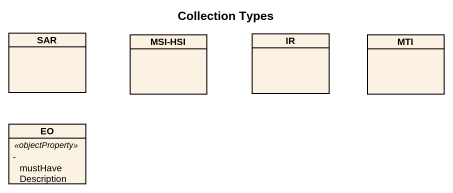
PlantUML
@startuml
title Collection Types
hide circle
hide empty members
skinparam classAttributeIconSize 0
class SAR
class "MSI-HSI" as MSI_HSI
class IR
class MTI
class EO {
  .. <<objectProperty>> ..
  - mustHaveDescription
}
@enduml
